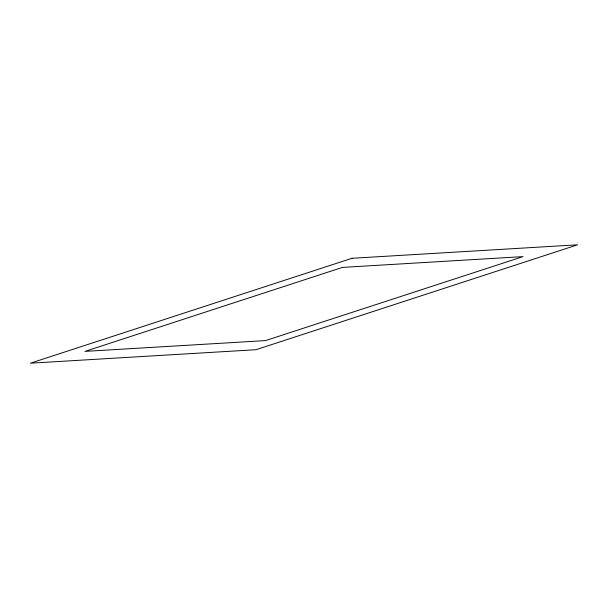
<?xml version="1.0" encoding="UTF-8"?>
<svg xmlns="http://www.w3.org/2000/svg" width="608" height="608" viewBox="0 0 608 608"><rect width="100%" height="100%" fill="white"/><g stroke="black" fill="none" stroke-linecap="round" stroke-linejoin="round"><path stroke-width="0.91" d="M352.04 258.286L30.4 363.196L255.96 349.714L577.6 244.804L352.04 258.286M342.464 267.406L84.96 351.386L265.536 340.594L523.04 256.614L342.464 267.406"/></g></svg>
